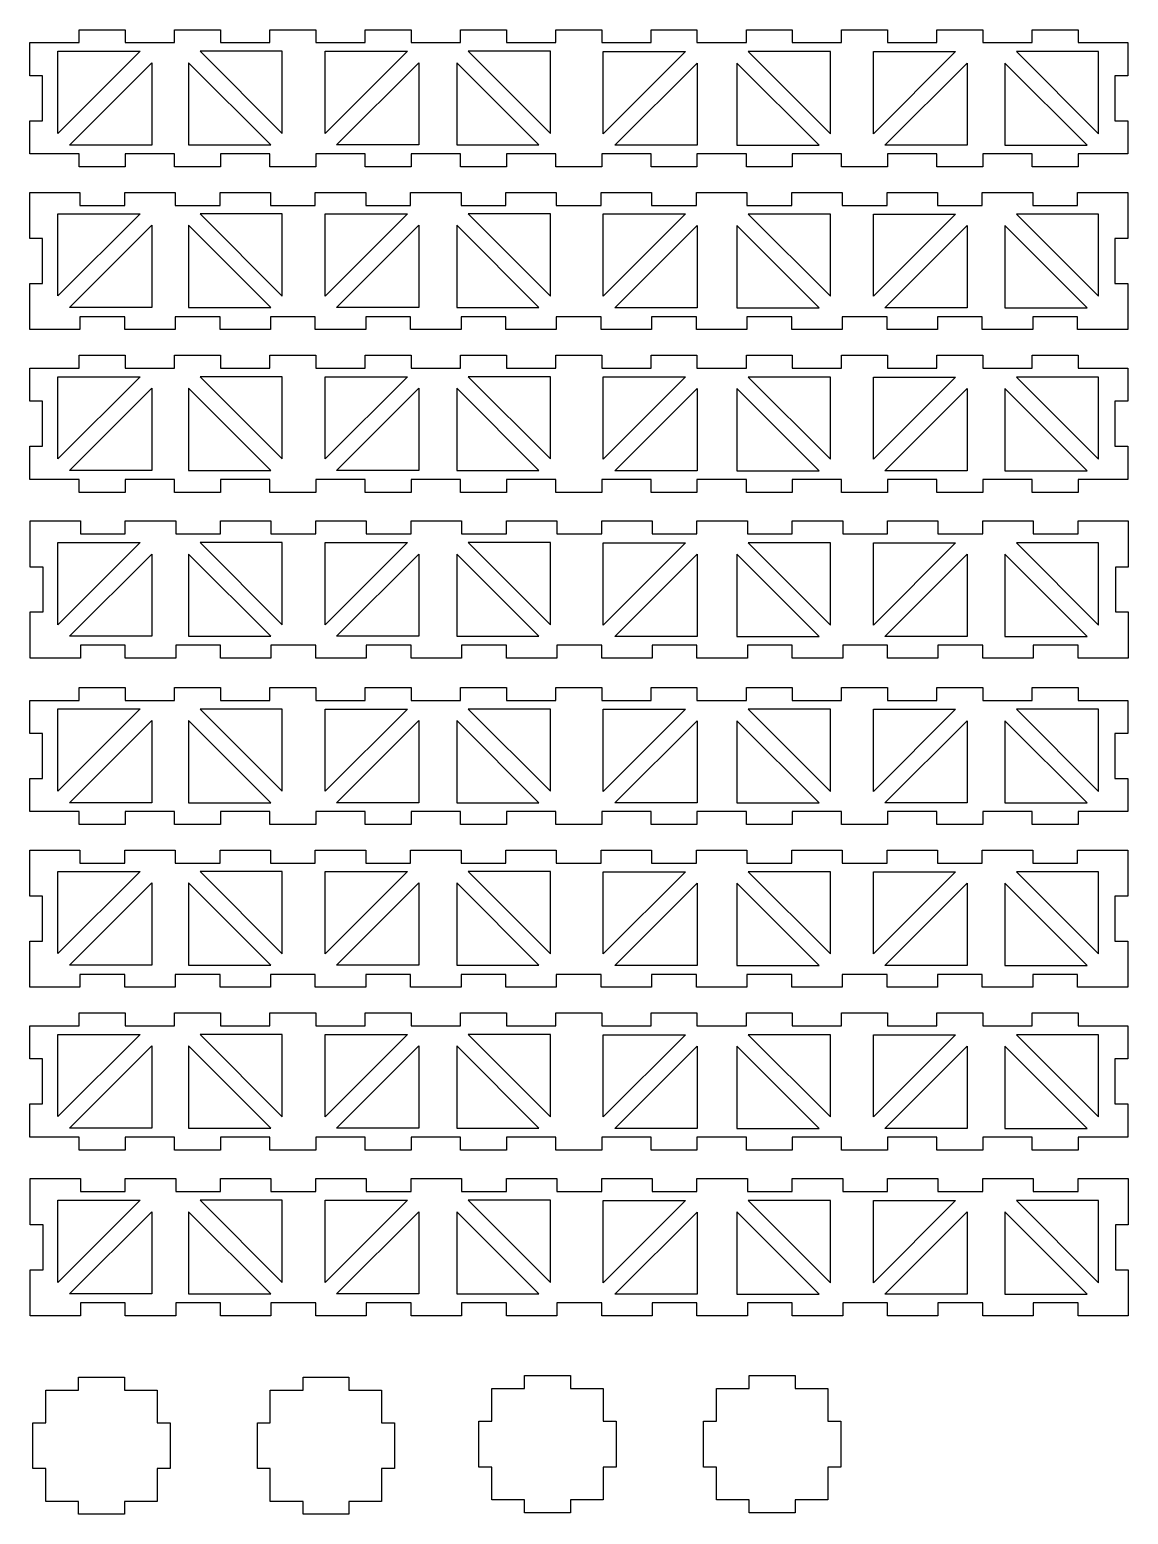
# Model space of a CAD drawing. Extents: x 12 to 588, y 47 to 826.
import ezdxf

# ---------------------------------------------------------------- set-up
doc = ezdxf.new("R2010")
doc.units = 0
doc.layers.add('Layer_1', color=7, linetype='CONTINUOUS')

msp = doc.modelspace()

# ---------------------------------------------------------------- linework, layer by layer
at = {"layer": 'Layer_1', "color": 1}
for points in [[(11.692912, 818.740158), (37.724409, 818.740158), (37.724409, 825.543307), (61.818894, 825.543307), (61.818894, 818.740158), (87.70866, 818.740158), (87.70866, 825.543307), (111.803145, 825.543307), (111.803145, 818.740158), (137.692911, 818.740158), (137.692911, 825.543307), (161.787396, 825.543307), (161.787396, 818.740158), (187.677162, 818.740158), (187.677162, 825.543307), (211.77165, 825.543307), (211.77165, 818.740158), (237.661413, 818.740158), (237.661413, 825.543307), (261.755901, 825.543307), (261.755901, 818.740158), (287.645641, 818.740158), (287.645641, 825.543307), (311.740129, 825.543307), (311.740129, 818.740158), (337.629912, 818.740158), (337.629912, 825.543307), (361.7244, 825.543307), (361.7244, 818.740158), (387.614154, 818.740158), (387.614154, 825.543307), (411.708643, 825.543307), (411.708643, 818.740158), (437.598397, 818.740158), (437.598397, 825.543307), (461.692885, 825.543307), (461.692885, 818.740158), (487.582668, 818.740158), (487.582668, 825.543307), (511.677156, 825.543307), (511.677156, 818.740158), (537.56691, 818.740158), (537.56691, 825.543307), (561.661398, 825.543307), (561.661398, 818.740158), (587.692885, 818.740158), (587.692885, 801.307089), (580.889735, 801.307089), (580.889735, 777.779529), (587.692885, 777.779529), (587.692885, 760.346459), (561.661398, 760.346459), (561.661398, 753.543309), (537.56691, 753.543309), (537.56691, 760.346459), (511.677156, 760.346459), (511.677156, 753.543309), (487.582668, 753.543309), (487.582668, 760.346459), (461.692885, 760.346459), (461.692885, 753.543309), (437.598397, 753.543309), (437.598397, 760.346459), (411.708643, 760.346459), (411.708643, 753.543309), (387.614154, 753.543309), (387.614154, 760.346459), (361.7244, 760.346459), (361.7244, 753.543309), (337.629912, 753.543309), (337.629912, 760.346459), (311.740129, 760.346459), (311.740129, 753.543309), (287.645641, 753.543309), (287.645641, 760.346459), (261.755901, 760.346459), (261.755901, 753.543309), (237.661413, 753.543309), (237.661413, 760.346459), (211.77165, 760.346459), (211.77165, 753.543309), (187.677162, 753.543309), (187.677162, 760.346459), (161.787396, 760.346459), (161.787396, 753.543309), (137.692911, 753.543309), (137.692911, 760.346459), (111.803145, 760.346459), (111.803145, 753.543309), (87.70866, 753.543309), (87.70866, 760.346459), (61.818894, 760.346459), (61.818894, 753.543309), (37.724409, 753.543309), (37.724409, 760.346459), (11.692912, 760.346459), (11.692912, 777.779529), (18.496062, 777.779529), (18.496062, 801.307089), (11.692912, 801.307089)], [(26.529934, 771.077174), (26.529934, 814.213709), (69.666469, 814.213709)], [(144.209497, 771.063381), (144.209497, 814.199916), (101.072965, 814.199916)], [(166.676409, 771.063381), (166.676409, 814.199916), (209.812927, 814.199916)], [(284.834835, 771.063381), (284.834835, 814.199916), (241.698212, 814.199916)], [(312.582898, 770.942826), (312.582898, 814.079367), (355.719458, 814.079367)], [(431.762485, 770.929033), (431.762485, 814.065574), (388.625953, 814.065574)], [(454.229405, 770.929033), (454.229405, 814.065574), (497.365909, 814.065574)], [(572.387811, 770.929033), (572.387811, 814.065574), (529.251194, 814.065574)], [(75.688024, 808.192154), (75.688024, 765.055619), (32.551492, 765.055619)], [(95.051407, 808.202015), (95.051407, 765.06548), (138.187942, 765.06548)], [(215.834479, 808.202015), (215.834479, 765.06548), (172.697967, 765.06548)], [(235.676631, 808.202015), (235.676631, 765.06548), (278.813276, 765.06548)], [(361.741011, 808.057809), (361.741011, 764.921271), (318.604479, 764.921271)], [(382.6044, 808.06767), (382.6044, 764.931132), (425.740932, 764.931132)], [(503.387461, 808.06767), (503.387461, 764.931132), (460.250957, 764.931132)], [(523.229613, 808.06767), (523.229613, 764.931132), (566.366258, 764.931132)], [(11.692912, 740.196853), (38.007873, 740.196853), (38.007873, 733.393704), (61.535429, 733.393704), (61.535429, 740.196853), (87.992124, 740.196853), (87.992124, 733.393704), (111.51968, 733.393704), (111.51968, 740.196853), (137.976375, 740.196853), (137.976375, 733.393704), (161.503931, 733.393704), (161.503931, 740.196853), (187.960626, 740.196853), (187.960626, 733.393704), (211.488185, 733.393704), (211.488185, 740.196853), (237.944877, 740.196853), (237.944877, 733.393704), (261.472436, 733.393704), (261.472436, 740.196853), (287.929106, 740.196853), (287.929106, 733.393704), (311.456665, 733.393704), (311.456665, 740.196853), (337.913376, 740.196853), (337.913376, 733.393704), (361.440935, 733.393704), (361.440935, 740.196853), (387.897619, 740.196853), (387.897619, 733.393704), (411.425178, 733.393704), (411.425178, 740.196853), (437.881861, 740.196853), (437.881861, 733.393704), (461.40942, 733.393704), (461.40942, 740.196853), (487.866132, 740.196853), (487.866132, 733.393704), (511.393691, 733.393704), (511.393691, 740.196853), (537.850375, 740.196853), (537.850375, 733.393704), (561.377934, 733.393704), (561.377934, 740.196853), (587.692885, 740.196853), (587.692885, 715.960633), (580.889735, 715.960633), (580.889735, 692.433074), (587.692885, 692.433074), (587.692885, 668.196853), (561.377934, 668.196853), (561.377934, 675.000003), (537.850375, 675.000003), (537.850375, 668.196853), (511.393691, 668.196853), (511.393691, 675.000003), (487.866132, 675.000003), (487.866132, 668.196853), (461.40942, 668.196853), (461.40942, 675.000003), (437.881861, 675.000003), (437.881861, 668.196853), (411.425178, 668.196853), (411.425178, 675.000003), (387.897619, 675.000003), (387.897619, 668.196853), (361.440935, 668.196853), (361.440935, 675.000003), (337.913376, 675.000003), (337.913376, 668.196853), (311.456665, 668.196853), (311.456665, 675.000003), (287.929106, 675.000003), (287.929106, 668.196853), (261.472436, 668.196853), (261.472436, 675.000003), (237.944877, 675.000003), (237.944877, 668.196853), (211.488185, 668.196853), (211.488185, 675.000003), (187.960626, 675.000003), (187.960626, 668.196853), (161.503931, 668.196853), (161.503931, 675.000003), (137.976375, 675.000003), (137.976375, 668.196853), (111.51968, 668.196853), (111.51968, 675.000003), (87.992124, 675.000003), (87.992124, 668.196853), (61.535429, 668.196853), (61.535429, 675.000003), (38.007873, 675.000003), (38.007873, 668.196853), (11.692912, 668.196853), (11.692912, 692.433074), (18.496062, 692.433074), (18.496062, 715.960633), (11.692912, 715.960633)], [(26.529934, 685.859862), (26.529934, 728.996397), (69.666469, 728.996397)], [(144.209497, 685.846069), (144.209497, 728.982604), (101.072965, 728.982604)], [(166.676409, 685.846069), (166.676409, 728.982604), (209.812927, 728.982604)], [(284.834835, 685.846069), (284.834835, 728.982604), (241.698212, 728.982604)], [(312.582898, 685.725514), (312.582898, 728.862055), (355.719458, 728.862055)], [(431.762485, 685.711721), (431.762485, 728.848261), (388.625953, 728.848261)], [(454.229405, 685.711721), (454.229405, 728.848261), (497.365909, 728.848261)], [(572.387811, 685.711721), (572.387811, 728.848261), (529.251194, 728.848261)], [(75.688024, 722.974842), (75.688024, 679.838306), (32.551492, 679.838306)], [(95.051407, 722.984703), (95.051407, 679.848168), (138.187942, 679.848168)], [(215.834479, 722.984703), (215.834479, 679.848168), (172.697967, 679.848168)], [(235.676631, 722.984703), (235.676631, 679.848168), (278.813276, 679.848168)], [(361.741011, 722.840496), (361.741011, 679.703958), (318.604479, 679.703958)], [(382.6044, 722.850358), (382.6044, 679.71382), (425.740932, 679.71382)], [(503.387461, 722.850358), (503.387461, 679.71382), (460.250957, 679.71382)], [(523.229613, 722.850358), (523.229613, 679.71382), (566.366258, 679.71382)], [(11.692912, 648.047248), (37.724409, 648.047248), (37.724409, 654.850397), (61.818894, 654.850397), (61.818894, 648.047248), (87.70866, 648.047248), (87.70866, 654.850397), (111.803145, 654.850397), (111.803145, 648.047248), (137.692911, 648.047248), (137.692911, 654.850397), (161.787396, 654.850397), (161.787396, 648.047248), (187.677162, 648.047248), (187.677162, 654.850397), (211.77165, 654.850397), (211.77165, 648.047248), (237.661413, 648.047248), (237.661413, 654.850397), (261.755901, 654.850397), (261.755901, 648.047248), (287.645641, 648.047248), (287.645641, 654.850397), (311.740129, 654.850397), (311.740129, 648.047248), (337.629912, 648.047248), (337.629912, 654.850397), (361.7244, 654.850397), (361.7244, 648.047248), (387.614154, 648.047248), (387.614154, 654.850397), (411.708643, 654.850397), (411.708643, 648.047248), (437.598397, 648.047248), (437.598397, 654.850397), (461.692885, 654.850397), (461.692885, 648.047248), (487.582668, 648.047248), (487.582668, 654.850397), (511.677156, 654.850397), (511.677156, 648.047248), (537.56691, 648.047248), (537.56691, 654.850397), (561.661398, 654.850397), (561.661398, 648.047248), (587.692885, 648.047248), (587.692885, 630.614177), (580.889735, 630.614177), (580.889735, 607.086621), (587.692885, 607.086621), (587.692885, 589.653556), (561.661398, 589.653556), (561.661398, 582.850414), (537.56691, 582.850414), (537.56691, 589.653556), (511.677156, 589.653556), (511.677156, 582.850414), (487.582668, 582.850414), (487.582668, 589.653556), (461.692885, 589.653556), (461.692885, 582.850414), (437.598397, 582.850414), (437.598397, 589.653556), (411.708643, 589.653556), (411.708643, 582.850414), (387.614154, 582.850414), (387.614154, 589.653556), (361.7244, 589.653556), (361.7244, 582.850414), (337.629912, 582.850414), (337.629912, 589.653556), (311.740129, 589.653556), (311.740129, 582.850414), (287.645641, 582.850414), (287.645641, 589.653556), (261.755901, 589.653556), (261.755901, 582.850414), (237.661413, 582.850414), (237.661413, 589.653556), (211.77165, 589.653556), (211.77165, 582.850414), (187.677162, 582.850414), (187.677162, 589.653556), (161.787396, 589.653556), (161.787396, 582.850414), (137.692911, 582.850414), (137.692911, 589.653556), (111.803145, 589.653556), (111.803145, 582.850414), (87.70866, 582.850414), (87.70866, 589.653556), (61.818894, 589.653556), (61.818894, 582.850414), (37.724409, 582.850414), (37.724409, 589.653556), (11.692912, 589.653556), (11.692912, 607.086621), (18.496062, 607.086621), (18.496062, 630.614177), (11.692912, 630.614177)], [(26.529934, 600.359865), (26.529934, 643.4964), (69.666469, 643.4964)], [(144.209497, 600.346072), (144.209497, 643.482607), (101.072965, 643.482607)], [(166.676409, 600.346072), (166.676409, 643.482607), (209.812927, 643.482607)], [(284.834835, 600.346072), (284.834835, 643.482607), (241.698212, 643.482607)], [(312.582898, 600.225517), (312.582898, 643.362058), (355.719458, 643.362058)], [(431.762485, 600.211723), (431.762485, 643.348264), (388.625953, 643.348264)], [(454.229405, 600.211723), (454.229405, 643.348264), (497.365909, 643.348264)], [(572.387811, 600.211723), (572.387811, 643.348264), (529.251194, 643.348264)], [(75.688024, 637.474844), (75.688024, 594.338309), (32.551492, 594.338309)], [(95.051407, 637.484706), (95.051407, 594.348171), (138.187942, 594.348171)], [(215.834479, 637.484706), (215.834479, 594.348171), (172.697967, 594.348171)], [(235.676631, 637.484706), (235.676631, 594.348171), (278.813276, 594.348171)], [(361.741011, 637.340499), (361.741011, 594.203961), (318.604479, 594.203961)], [(382.6044, 637.350361), (382.6044, 594.213823), (425.740932, 594.213823)], [(503.387461, 637.350361), (503.387461, 594.213823), (460.250957, 594.213823)], [(523.229613, 637.350361), (523.229613, 594.213823), (566.366258, 594.213823)], [(11.976378, 567.850243), (38.291338, 567.850243), (38.291338, 561.047094), (61.818897, 561.047094), (61.818897, 567.850243), (88.275589, 567.850243), (88.275589, 561.047094), (111.803148, 561.047094), (111.803148, 567.850243), (138.25984, 567.850243), (138.25984, 561.047094), (161.787399, 561.047094), (161.787399, 567.850243), (188.244085, 567.850243), (188.244085, 561.047094), (211.771644, 561.047094), (211.771644, 567.850243), (238.228356, 567.850243), (238.228356, 561.047094), (261.755887, 561.047094), (261.755887, 567.850243), (288.212598, 567.850243), (288.212598, 561.047094), (311.740157, 561.047094), (311.740157, 567.850243), (338.196841, 567.850243), (338.196841, 561.047094), (361.7244, 561.047094), (361.7244, 567.850243), (388.181083, 567.850243), (388.181083, 561.047094), (411.708643, 561.047094), (411.708643, 567.850243), (438.165354, 567.850243), (438.165354, 561.047094), (461.692913, 561.047094), (461.692913, 567.850243), (488.149597, 567.850243), (488.149597, 561.047094), (511.677156, 561.047094), (511.677156, 567.850243), (538.133839, 567.850243), (538.133839, 561.047094), (561.661398, 561.047094), (561.661398, 567.850243), (587.976378, 567.850243), (587.976378, 543.614032), (581.173228, 543.614032), (581.173228, 520.086472), (587.976378, 520.086472), (587.976378, 495.850252), (561.661398, 495.850252), (561.661398, 502.653402), (538.133839, 502.653402), (538.133839, 495.850252), (511.677156, 495.850252), (511.677156, 502.653402), (488.149597, 502.653402), (488.149597, 495.850252), (461.692913, 495.850252), (461.692913, 502.653402), (438.165354, 502.653402), (438.165354, 495.850252), (411.708643, 495.850252), (411.708643, 502.653402), (388.181083, 502.653402), (388.181083, 495.850252), (361.7244, 495.850252), (361.7244, 502.653402), (338.196841, 502.653402), (338.196841, 495.850252), (311.740157, 495.850252), (311.740157, 502.653402), (288.212598, 502.653402), (288.212598, 495.850252), (261.755887, 495.850252), (261.755887, 502.653402), (238.228356, 502.653402), (238.228356, 495.850252), (211.771644, 495.850252), (211.771644, 502.653402), (188.244085, 502.653402), (188.244085, 495.850252), (161.787399, 495.850252), (161.787399, 502.653402), (138.25984, 502.653402), (138.25984, 495.850252), (111.803148, 495.850252), (111.803148, 502.653402), (88.275589, 502.653402), (88.275589, 495.850252), (61.818897, 495.850252), (61.818897, 502.653402), (38.291338, 502.653402), (38.291338, 495.850252), (11.976378, 495.850252), (11.976378, 520.086472), (18.779528, 520.086472), (18.779528, 543.614032), (11.976378, 543.614032)], [(26.529934, 513.359887), (26.529934, 556.496419), (69.666469, 556.496419)], [(144.209497, 513.346082), (144.209497, 556.482614), (101.072965, 556.482614)], [(166.676409, 513.346082), (166.676409, 556.482614), (209.812927, 556.482614)], [(284.834835, 513.346082), (284.834835, 556.482614), (241.698212, 556.482614)], [(312.582898, 513.225524), (312.582898, 556.362085), (355.719458, 556.362085)], [(431.762485, 513.211748), (431.762485, 556.34828), (388.625953, 556.34828)], [(454.229405, 513.211748), (454.229405, 556.34828), (497.365909, 556.34828)], [(572.387811, 513.211748), (572.387811, 556.34828), (529.251194, 556.34828)], [(75.688024, 550.474866), (75.688024, 507.338334), (32.551492, 507.338334)], [(95.051407, 550.484731), (95.051407, 507.348198), (138.187942, 507.348198)], [(215.834479, 550.484731), (215.834479, 507.348198), (172.697967, 507.348198)], [(235.676631, 550.484731), (235.676631, 507.348198), (278.813276, 507.348198)], [(361.741011, 550.340504), (361.741011, 507.203972), (318.604479, 507.203972)], [(382.6044, 550.350369), (382.6044, 507.213836), (425.740932, 507.213836)], [(503.387461, 550.350369), (503.387461, 507.213836), (460.250957, 507.213836)], [(523.229613, 550.350369), (523.229613, 507.213836), (566.366258, 507.213836)], [(11.692912, 473.740101), (37.724409, 473.740101), (37.724409, 480.54325), (61.818894, 480.54325), (61.818894, 473.740101), (87.70866, 473.740101), (87.70866, 480.54325), (111.803145, 480.54325), (111.803145, 473.740101), (137.692911, 473.740101), (137.692911, 480.54325), (161.787396, 480.54325), (161.787396, 473.740101), (187.677162, 473.740101), (187.677162, 480.54325), (211.77165, 480.54325), (211.77165, 473.740101), (237.661413, 473.740101), (237.661413, 480.54325), (261.755901, 480.54325), (261.755901, 473.740101), (287.645641, 473.740101), (287.645641, 480.54325), (311.740129, 480.54325), (311.740129, 473.740101), (337.629912, 473.740101), (337.629912, 480.54325), (361.7244, 480.54325), (361.7244, 473.740101), (387.614154, 473.740101), (387.614154, 480.54325), (411.708643, 480.54325), (411.708643, 473.740101), (437.598397, 473.740101), (437.598397, 480.54325), (461.692885, 480.54325), (461.692885, 473.740101), (487.582668, 473.740101), (487.582668, 480.54325), (511.677156, 480.54325), (511.677156, 473.740101), (537.56691, 473.740101), (537.56691, 480.54325), (561.661398, 480.54325), (561.661398, 473.740101), (587.692885, 473.740101), (587.692885, 456.30703), (580.889735, 456.30703), (580.889735, 432.779443), (587.692885, 432.779443), (587.692885, 415.346372), (561.661398, 415.346372), (561.661398, 408.543222), (537.56691, 408.543222), (537.56691, 415.346372), (511.677156, 415.346372), (511.677156, 408.543222), (487.582668, 408.543222), (487.582668, 415.346372), (461.692885, 415.346372), (461.692885, 408.543222), (437.598397, 408.543222), (437.598397, 415.346372), (411.708643, 415.346372), (411.708643, 408.543222), (387.614154, 408.543222), (387.614154, 415.346372), (361.7244, 415.346372), (361.7244, 408.543222), (337.629912, 408.543222), (337.629912, 415.346372), (311.740129, 415.346372), (311.740129, 408.543222), (287.645641, 408.543222), (287.645641, 415.346372), (261.755901, 415.346372), (261.755901, 408.543222), (237.661413, 408.543222), (237.661413, 415.346372), (211.77165, 415.346372), (211.77165, 408.543222), (187.677162, 408.543222), (187.677162, 415.346372), (161.787396, 415.346372), (161.787396, 408.543222), (137.692911, 408.543222), (137.692911, 415.346372), (111.803145, 415.346372), (111.803145, 408.543222), (87.70866, 408.543222), (87.70866, 415.346372), (61.818894, 415.346372), (61.818894, 408.543222), (37.724409, 408.543222), (37.724409, 415.346372), (11.692912, 415.346372), (11.692912, 432.779443), (18.496062, 432.779443), (18.496062, 456.30703), (11.692912, 456.30703)], [(26.529934, 426.077093), (26.529934, 469.213654), (69.666469, 469.213654)], [(144.209497, 426.063288), (144.209497, 469.199849), (101.072965, 469.199849)], [(166.676409, 426.063288), (166.676409, 469.199849), (209.812927, 469.199849)], [(284.834835, 426.063288), (284.834835, 469.199849), (241.698212, 469.199849)], [(312.582898, 425.942731), (312.582898, 469.07932), (355.719458, 469.07932)], [(431.762485, 425.928954), (431.762485, 469.065515), (388.625953, 469.065515)], [(454.229405, 425.928954), (454.229405, 469.065515), (497.365909, 469.065515)], [(572.387811, 425.928954), (572.387811, 469.065515), (529.251194, 469.065515)], [(75.688024, 463.192072), (75.688024, 420.055512), (32.551492, 420.055512)], [(95.051407, 463.201937), (95.051407, 420.065376), (138.187942, 420.065376)], [(215.834479, 463.201937), (215.834479, 420.065376), (172.697967, 420.065376)], [(235.676631, 463.201937), (235.676631, 420.065376), (278.813276, 420.065376)], [(361.741011, 463.057739), (361.741011, 419.921178), (318.604479, 419.921178)], [(382.6044, 463.067603), (382.6044, 419.931043), (425.740932, 419.931043)], [(503.387461, 463.067603), (503.387461, 419.931043), (460.250957, 419.931043)], [(523.229613, 463.067603), (523.229613, 419.931043), (566.366258, 419.931043)], [(11.692912, 395.196746), (38.007873, 395.196746), (38.007873, 388.393597), (61.535429, 388.393597), (61.535429, 395.196746), (87.992124, 395.196746), (87.992124, 388.393597), (111.51968, 388.393597), (111.51968, 395.196746), (137.976375, 395.196746), (137.976375, 388.393597), (161.503931, 388.393597), (161.503931, 395.196746), (187.960626, 395.196746), (187.960626, 388.393597), (211.488185, 388.393597), (211.488185, 395.196746), (237.944877, 395.196746), (237.944877, 388.393597), (261.472436, 388.393597), (261.472436, 395.196746), (287.929106, 395.196746), (287.929106, 388.393597), (311.456665, 388.393597), (311.456665, 395.196746), (337.913376, 395.196746), (337.913376, 388.393597), (361.440935, 388.393597), (361.440935, 395.196746), (387.897619, 395.196746), (387.897619, 388.393597), (411.425178, 388.393597), (411.425178, 395.196746), (437.881861, 395.196746), (437.881861, 388.393597), (461.40942, 388.393597), (461.40942, 395.196746), (487.866132, 395.196746), (487.866132, 388.393597), (511.393691, 388.393597), (511.393691, 395.196746), (537.850375, 395.196746), (537.850375, 388.393597), (561.377934, 388.393597), (561.377934, 395.196746), (587.692885, 395.196746), (587.692885, 370.960526), (580.889735, 370.960526), (580.889735, 347.432939), (587.692885, 347.432939), (587.692885, 323.196718), (561.377934, 323.196718), (561.377934, 329.999868), (537.850375, 329.999868), (537.850375, 323.196718), (511.393691, 323.196718), (511.393691, 329.999868), (487.866132, 329.999868), (487.866132, 323.196718), (461.40942, 323.196718), (461.40942, 329.999868), (437.881861, 329.999868), (437.881861, 323.196718), (411.425178, 323.196718), (411.425178, 329.999868), (387.897619, 329.999868), (387.897619, 323.196718), (361.440935, 323.196718), (361.440935, 329.999868), (337.913376, 329.999868), (337.913376, 323.196718), (311.456665, 323.196718), (311.456665, 329.999868), (287.929106, 329.999868), (287.929106, 323.196718), (261.472436, 323.196718), (261.472436, 329.999868), (237.944877, 329.999868), (237.944877, 323.196718), (211.488185, 323.196718), (211.488185, 329.999868), (187.960626, 329.999868), (187.960626, 323.196718), (161.503931, 323.196718), (161.503931, 329.999868), (137.976375, 329.999868), (137.976375, 323.196718), (111.51968, 323.196718), (111.51968, 329.999868), (87.992124, 329.999868), (87.992124, 323.196718), (61.535429, 323.196718), (61.535429, 329.999868), (38.007873, 329.999868), (38.007873, 323.196718), (11.692912, 323.196718), (11.692912, 347.432939), (18.496062, 347.432939), (18.496062, 370.960526), (11.692912, 370.960526)], [(26.529934, 340.859735), (26.529934, 383.996296), (69.666469, 383.996296)], [(144.209497, 340.845931), (144.209497, 383.982491), (101.072965, 383.982491)], [(166.676409, 340.845931), (166.676409, 383.982491), (209.812927, 383.982491)], [(284.834835, 340.845931), (284.834835, 383.982491), (241.698212, 383.982491)], [(312.582898, 340.725373), (312.582898, 383.861934), (355.719458, 383.861934)], [(431.762485, 340.711597), (431.762485, 383.848157), (388.625953, 383.848157)], [(454.229405, 340.711597), (454.229405, 383.848157), (497.365909, 383.848157)], [(572.387811, 340.711597), (572.387811, 383.848157), (529.251194, 383.848157)], [(75.688024, 377.974715), (75.688024, 334.838183), (32.551492, 334.838183)], [(95.051407, 377.98458), (95.051407, 334.848019), (138.187942, 334.848019)], [(215.834479, 377.98458), (215.834479, 334.848019), (172.697967, 334.848019)], [(235.676631, 377.98458), (235.676631, 334.848019), (278.813276, 334.848019)], [(361.741011, 377.840381), (361.741011, 334.70382), (318.604479, 334.70382)], [(382.6044, 377.850246), (382.6044, 334.713685), (425.740932, 334.713685)], [(503.387461, 377.850246), (503.387461, 334.713685), (460.250957, 334.713685)], [(523.229613, 377.850246), (523.229613, 334.713685), (566.366258, 334.713685)], [(11.692912, 303.047093), (37.724409, 303.047093), (37.724409, 309.850243), (61.818894, 309.850243), (61.818894, 303.047093), (87.70866, 303.047093), (87.70866, 309.850243), (111.803145, 309.850243), (111.803145, 303.047093), (137.692911, 303.047093), (137.692911, 309.850243), (161.787396, 309.850243), (161.787396, 303.047093), (187.677162, 303.047093), (187.677162, 309.850243), (211.77165, 309.850243), (211.77165, 303.047093), (237.661413, 303.047093), (237.661413, 309.850243), (261.755901, 309.850243), (261.755901, 303.047093), (287.645641, 303.047093), (287.645641, 309.850243), (311.740129, 309.850243), (311.740129, 303.047093), (337.629912, 303.047093), (337.629912, 309.850243), (361.7244, 309.850243), (361.7244, 303.047093), (387.614154, 303.047093), (387.614154, 309.850243), (411.708643, 309.850243), (411.708643, 303.047093), (437.598397, 303.047093), (437.598397, 309.850243), (461.692885, 309.850243), (461.692885, 303.047093), (487.582668, 303.047093), (487.582668, 309.850243), (511.677156, 309.850243), (511.677156, 303.047093), (537.56691, 303.047093), (537.56691, 309.850243), (561.661398, 309.850243), (561.661398, 303.047093), (587.692885, 303.047093), (587.692885, 285.613994), (580.889735, 285.613994), (580.889735, 262.086435), (587.692885, 262.086435), (587.692885, 244.653364), (561.661398, 244.653364), (561.661398, 237.850243), (537.56691, 237.850243), (537.56691, 244.653364), (511.677156, 244.653364), (511.677156, 237.850243), (487.582668, 237.850243), (487.582668, 244.653364), (461.692885, 244.653364), (461.692885, 237.850243), (437.598397, 237.850243), (437.598397, 244.653364), (411.708643, 244.653364), (411.708643, 237.850243), (387.614154, 237.850243), (387.614154, 244.653364), (361.7244, 244.653364), (361.7244, 237.850243), (337.629912, 237.850243), (337.629912, 244.653364), (311.740129, 244.653364), (311.740129, 237.850243), (287.645641, 237.850243), (287.645641, 244.653364), (261.755901, 244.653364), (261.755901, 237.850243), (237.661413, 237.850243), (237.661413, 244.653364), (211.77165, 244.653364), (211.77165, 237.850243), (187.677162, 237.850243), (187.677162, 244.653364), (161.787396, 244.653364), (161.787396, 237.850243), (137.692911, 237.850243), (137.692911, 244.653364), (111.803145, 244.653364), (111.803145, 237.850243), (87.70866, 237.850243), (87.70866, 244.653364), (61.818894, 244.653364), (61.818894, 237.850243), (37.724409, 237.850243), (37.724409, 244.653364), (11.692912, 244.653364), (11.692912, 262.086435), (18.496062, 262.086435), (18.496062, 285.613994), (11.692912, 285.613994)], [(26.529934, 255.359679), (26.529934, 298.496239), (69.666469, 298.496239)], [(144.209497, 255.345902), (144.209497, 298.482435), (101.072965, 298.482435)], [(166.676409, 255.345902), (166.676409, 298.482435), (209.812927, 298.482435)], [(284.834835, 255.345902), (284.834835, 298.482435), (241.698212, 298.482435)], [(312.582898, 255.225345), (312.582898, 298.361906), (355.719458, 298.361906)], [(431.762485, 255.21154), (431.762485, 298.348101), (388.625953, 298.348101)], [(454.229405, 255.21154), (454.229405, 298.348101), (497.365909, 298.348101)], [(572.387811, 255.21154), (572.387811, 298.348101), (529.251194, 298.348101)], [(75.688024, 292.474687), (75.688024, 249.338126), (32.551492, 249.338126)], [(95.051407, 292.484551), (95.051407, 249.347991), (138.187942, 249.347991)], [(215.834479, 292.484551), (215.834479, 249.347991), (172.697967, 249.347991)], [(235.676631, 292.484551), (235.676631, 249.347991), (278.813276, 249.347991)], [(361.741011, 292.340324), (361.741011, 249.203792), (318.604479, 249.203792)], [(382.6044, 292.350189), (382.6044, 249.213628), (425.740932, 249.213628)], [(503.387461, 292.350189), (503.387461, 249.213628), (460.250957, 249.213628)], [(523.229613, 292.350189), (523.229613, 249.213628), (566.366258, 249.213628)], [(11.976378, 222.850063), (38.291338, 222.850063), (38.291338, 216.046913), (61.818897, 216.046913), (61.818897, 222.850063), (88.275589, 222.850063), (88.275589, 216.046913), (111.803148, 216.046913), (111.803148, 222.850063), (138.25984, 222.850063), (138.25984, 216.046913), (161.787399, 216.046913), (161.787399, 222.850063), (188.244085, 222.850063), (188.244085, 216.046913), (211.771644, 216.046913), (211.771644, 222.850063), (238.228356, 222.850063), (238.228356, 216.046913), (261.755887, 216.046913), (261.755887, 222.850063), (288.212598, 222.850063), (288.212598, 216.046913), (311.740157, 216.046913), (311.740157, 222.850063), (338.196841, 222.850063), (338.196841, 216.046913), (361.7244, 216.046913), (361.7244, 222.850063), (388.181083, 222.850063), (388.181083, 216.046913), (411.708643, 216.046913), (411.708643, 222.850063), (438.165354, 222.850063), (438.165354, 216.046913), (461.692913, 216.046913), (461.692913, 222.850063), (488.149597, 222.850063), (488.149597, 216.046913), (511.677156, 216.046913), (511.677156, 222.850063), (538.133839, 222.850063), (538.133839, 216.046913), (561.661398, 216.046913), (561.661398, 222.850063), (587.976378, 222.850063), (587.976378, 198.613843), (581.173228, 198.613843), (581.173228, 175.086283), (587.976378, 175.086283), (587.976378, 150.850063), (561.661398, 150.850063), (561.661398, 157.653213), (538.133839, 157.653213), (538.133839, 150.850063), (511.677156, 150.850063), (511.677156, 157.653213), (488.149597, 157.653213), (488.149597, 150.850063), (461.692913, 150.850063), (461.692913, 157.653213), (438.165354, 157.653213), (438.165354, 150.850063), (411.708643, 150.850063), (411.708643, 157.653213), (388.181083, 157.653213), (388.181083, 150.850063), (361.7244, 150.850063), (361.7244, 157.653213), (338.196841, 157.653213), (338.196841, 150.850063), (311.740157, 150.850063), (311.740157, 157.653213), (288.212598, 157.653213), (288.212598, 150.850063), (261.755887, 150.850063), (261.755887, 157.653213), (238.228356, 157.653213), (238.228356, 150.850063), (211.771644, 150.850063), (211.771644, 157.653213), (188.244085, 157.653213), (188.244085, 150.850063), (161.787399, 150.850063), (161.787399, 157.653213), (138.25984, 157.653213), (138.25984, 150.850063), (111.803148, 150.850063), (111.803148, 157.653213), (88.275589, 157.653213), (88.275589, 150.850063), (61.818897, 150.850063), (61.818897, 157.653213), (38.291338, 157.653213), (38.291338, 150.850063), (11.976378, 150.850063), (11.976378, 175.086283), (18.779528, 175.086283), (18.779528, 198.613843), (11.976378, 198.613843)], [(26.529934, 168.359698), (26.529934, 211.49623), (69.666469, 211.49623)], [(144.209497, 168.345893), (144.209497, 211.482425), (101.072965, 211.482425)], [(166.676409, 168.345893), (166.676409, 211.482425), (209.812927, 211.482425)], [(284.834835, 168.345893), (284.834835, 211.482425), (241.698212, 211.482425)], [(312.582898, 168.225335), (312.582898, 211.361896), (355.719458, 211.361896)], [(431.762485, 168.211559), (431.762485, 211.348091), (388.625953, 211.348091)], [(454.229405, 168.211559), (454.229405, 211.348091), (497.365909, 211.348091)], [(572.387811, 168.211559), (572.387811, 211.348091), (529.251194, 211.348091)], [(75.688024, 205.474677), (75.688024, 162.338145), (32.551492, 162.338145)], [(95.051407, 205.484542), (95.051407, 162.348009), (138.187942, 162.348009)], [(215.834479, 205.484542), (215.834479, 162.348009), (172.697967, 162.348009)], [(235.676631, 205.484542), (235.676631, 162.348009), (278.813276, 162.348009)], [(361.741011, 205.340315), (361.741011, 162.203783), (318.604479, 162.203783)], [(382.6044, 205.35018), (382.6044, 162.213647), (425.740932, 162.213647)], [(503.387461, 205.35018), (503.387461, 162.213647), (460.250957, 162.213647)], [(523.229613, 205.35018), (523.229613, 162.213647), (566.366258, 162.213647)], [(20.158508, 111.960369), (37.308115, 111.960369), (37.308115, 118.763518), (61.402603, 118.763518), (61.402603, 111.960369), (78.55221, 111.960369), (78.55221, 94.810762), (85.355359, 94.810762), (85.355359, 70.716274), (78.55221, 70.716274), (78.55221, 53.566668), (61.402603, 53.566668), (61.402603, 46.763518), (37.308115, 46.763518), (37.308115, 53.566668), (20.158508, 53.566668), (20.158508, 70.716274), (13.355358, 70.716274), (13.355358, 94.810762), (20.158508, 94.810762)], [(137.908536, 111.960397), (155.058143, 111.960397), (155.058143, 118.763546), (179.152631, 118.763546), (179.152631, 111.960397), (196.302237, 111.960397), (196.302237, 94.810791), (203.105387, 94.810791), (203.105387, 70.716302), (196.302237, 70.716302), (196.302237, 53.566639), (179.152631, 53.566639), (179.152631, 46.76349), (155.058143, 46.76349), (155.058143, 53.566639), (137.908536, 53.566639), (137.908536, 70.716302), (131.105387, 70.716302), (131.105387, 94.810791), (137.908536, 94.810791)], [(254.158509, 112.710359), (271.308115, 112.710359), (271.308115, 119.513509), (295.402592, 119.513509), (295.402592, 112.710359), (312.552198, 112.710359), (312.552198, 95.560753), (319.355348, 95.560753), (319.355348, 71.466265), (312.552198, 71.466265), (312.552198, 54.316658), (295.402592, 54.316658), (295.402592, 47.513509), (271.308115, 47.513509), (271.308115, 54.316658), (254.158509, 54.316658), (254.158509, 71.466265), (247.355359, 71.466265), (247.355359, 95.560753), (254.158509, 95.560753)], [(371.908545, 112.710387), (389.058151, 112.710387), (389.058151, 119.513537), (413.152639, 119.513537), (413.152639, 112.710387), (430.302246, 112.710387), (430.302246, 95.560781), (437.105395, 95.560781), (437.105395, 71.466293), (430.302246, 71.466293), (430.302246, 54.31663), (413.152639, 54.31663), (413.152639, 47.51348), (389.058151, 47.51348), (389.058151, 54.31663), (371.908545, 54.31663), (371.908545, 71.466293), (365.105395, 71.466293), (365.105395, 95.560781), (371.908545, 95.560781)]]:
    msp.add_lwpolyline(points, close=True, dxfattribs=at)

doc.saveas('drawing.dxf')
